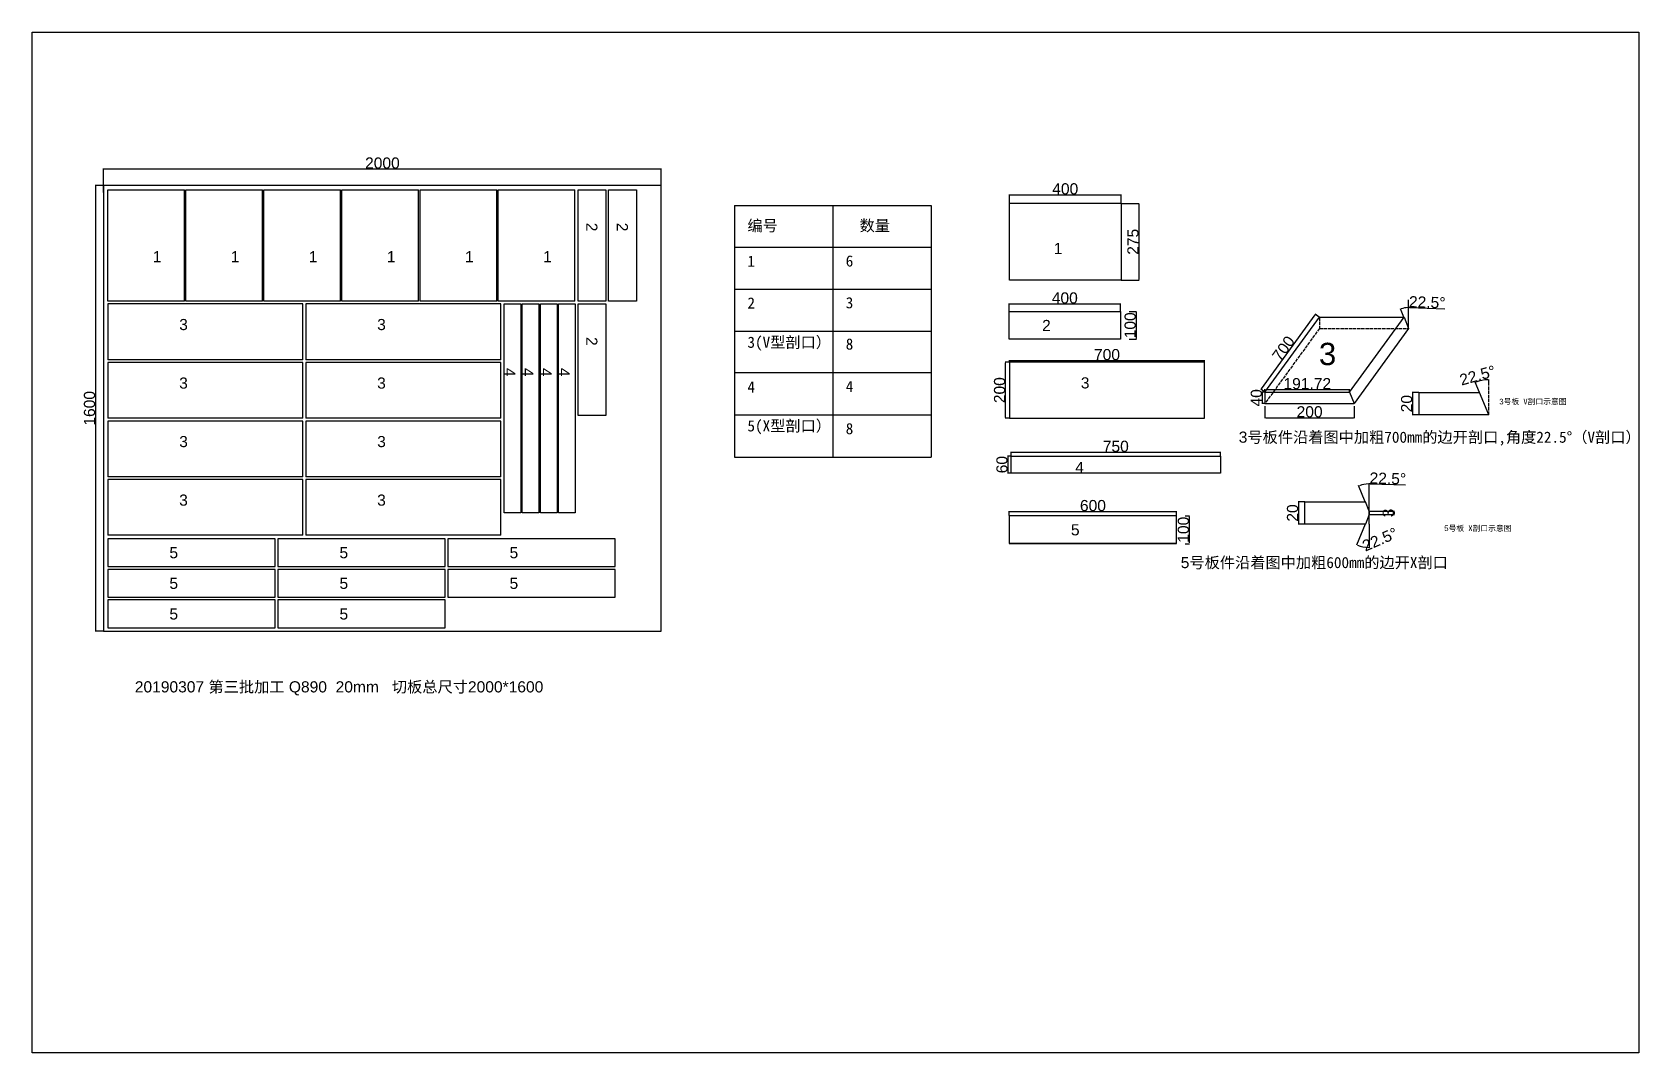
# Model space of a CAD drawing. Header units: millimetres. Extents: x 1508 to 21448, y 743 to 5053.
# Drawn here: x 1508 to 7270, y 743 to 4407 of the extents above; entities that cross this region are included whole.
import ezdxf

# ---------------------------------------------------------------- set-up
doc = ezdxf.new("R2010")
doc.units = ezdxf.units.MM
doc.linetypes.add('ACAD_ISO02W100', pattern=[15, 12, -3])
doc.layers.add('尺寸标注', color=6, linetype='Continuous')
doc.layers.add('标号', color=4, linetype='Continuous')
doc.styles.get("Standard").update_dxf_attribs({"font": 'arial.ttf'})
doc.dimstyles.new('边框总尺寸', dxfattribs={"dimtxt": 40, "dimasz": 2.5, "dimexe": 1.25, "dimexo": 0.625, "dimtad": 1, "dimtxsty": 'Standard', "dimcen": 2.5, "dimclrd": 6, "dimclre": 6, "dimclrt": 6, "dimadec": 0, "dimazin": 0, "dimtfac": 1, "dimtmove": 0, "dimatfit": 3, "dimfxl": 1, "dimarcsym": 0})

# ---------------------------------------------------------------- blocks, each defined once
blk = doc.blocks.new('*D84')
at = {"layer": 'Defpoints', "color": 0, "transparency": 16777216}
for p in [(5413.1, 3823.1), (5013.1, 3791.8), (5413.1, 3791.8)]:
    blk.add_point(p, dxfattribs=at)
at = {"layer": '尺寸标注', "color": 6, "lineweight": -2, "transparency": 16777216}
for p, q in [((5013.1, 3792.4), (5013.1, 3824.3)), ((5015.6, 3823.1), (5410.6, 3823.1)), ((5413.1, 3792.4), (5413.1, 3824.3))]:
    blk.add_line(p, q, dxfattribs=at)
at = {"layer": '尺寸标注', "color": 6, "transparency": 16777216}
for points in [[(5015.6, 3823.5), (5015.6, 3822.7), (5013.1, 3823.1)], [(5410.6, 3823.5), (5410.6, 3822.7), (5413.1, 3823.1)]]:
    blk.add_solid(points, dxfattribs=at)
at = {"layer": '尺寸标注', "color": 6, "transparency": 16777216, "insert": (5213.1, 3844.1), "char_height": 40, "attachment_point": 5}
blk.add_mtext('400', dxfattribs=at)
blk = doc.blocks.new('*D85')
at = {"layer": 'Defpoints', "color": 0, "transparency": 16777216}
for p in [(5413.1, 3791.8), (5413.1, 3516.8), (5477.2, 3516.8)]:
    blk.add_point(p, dxfattribs=at)
at = {"layer": '尺寸标注', "color": 6, "lineweight": -2, "transparency": 16777216}
for p, q in [((5413.7, 3791.8), (5478.4, 3791.8)), ((5477.2, 3789.3), (5477.2, 3519.3)), ((5413.7, 3516.8), (5478.4, 3516.8))]:
    blk.add_line(p, q, dxfattribs=at)
at = {"layer": '尺寸标注', "color": 6, "transparency": 16777216}
for points in [[(5476.8, 3789.3), (5477.6, 3789.3), (5477.2, 3791.8)], [(5476.8, 3519.3), (5477.6, 3519.3), (5477.2, 3516.8)]]:
    blk.add_solid(points, dxfattribs=at)
at = {"layer": '尺寸标注', "color": 6, "transparency": 16777216, "insert": (5456.1, 3654.3), "char_height": 40, "attachment_point": 5, "rotation": 90}
blk.add_mtext('275', dxfattribs=at)
blk = doc.blocks.new('*D86')
at = {"layer": 'Defpoints', "color": 0, "transparency": 16777216}
for p in [(4998.8, 3221.8), (5012.8, 3221.8), (5012.8, 3021.8)]:
    blk.add_point(p, dxfattribs=at)
at = {"layer": '尺寸标注', "color": 6, "lineweight": -2, "transparency": 16777216}
for p, q in [((5012.2, 3221.8), (4997.5, 3221.8)), ((4998.8, 3024.3), (4998.8, 3219.3)), ((5012.2, 3021.8), (4997.5, 3021.8))]:
    blk.add_line(p, q, dxfattribs=at)
at = {"layer": '尺寸标注', "color": 6, "transparency": 16777216}
for points in [[(4998.4, 3219.3), (4999.2, 3219.3), (4998.8, 3221.8)], [(4998.4, 3024.3), (4999.2, 3024.3), (4998.8, 3021.8)]]:
    blk.add_solid(points, dxfattribs=at)
at = {"layer": '尺寸标注', "color": 6, "transparency": 16777216, "insert": (4977.7, 3121.8), "char_height": 40, "attachment_point": 5, "rotation": 90}
blk.add_mtext('200', dxfattribs=at)
blk = doc.blocks.new('*D87')
at = {"layer": 'Defpoints', "color": 0, "transparency": 16777216}
for p in [(5712.8, 3228.1), (5012.8, 3221.8), (5712.8, 3221.8)]:
    blk.add_point(p, dxfattribs=at)
at = {"layer": '尺寸标注', "color": 6, "lineweight": -2, "transparency": 16777216}
for p, q in [((5012.8, 3222.4), (5012.8, 3229.4)), ((5015.3, 3228.1), (5710.3, 3228.1)), ((5712.8, 3222.4), (5712.8, 3229.4))]:
    blk.add_line(p, q, dxfattribs=at)
at = {"layer": '尺寸标注', "color": 6, "transparency": 16777216}
for points in [[(5015.3, 3228.5), (5015.3, 3227.7), (5012.8, 3228.1)], [(5710.3, 3228.5), (5710.3, 3227.7), (5712.8, 3228.1)]]:
    blk.add_solid(points, dxfattribs=at)
at = {"layer": '尺寸标注', "color": 6, "transparency": 16777216, "insert": (5362.8, 3249.2), "char_height": 40, "attachment_point": 5}
blk.add_mtext('700', dxfattribs=at)
blk = doc.blocks.new('*D88')
at = {"layer": 'Defpoints', "color": 0, "transparency": 16777216}
for p in [(5019.4, 2884.5), (5769.4, 2899), (5769.4, 2884.5)]:
    blk.add_point(p, dxfattribs=at)
at = {"layer": '尺寸标注', "color": 6, "lineweight": -2, "transparency": 16777216}
for p, q in [((5019.4, 2885.1), (5019.4, 2900.2)), ((5021.9, 2899), (5766.9, 2899)), ((5769.4, 2885.1), (5769.4, 2900.2))]:
    blk.add_line(p, q, dxfattribs=at)
at = {"layer": '尺寸标注', "color": 6, "transparency": 16777216}
for points in [[(5021.9, 2899.4), (5021.9, 2898.6), (5019.4, 2899)], [(5766.9, 2899.4), (5766.9, 2898.6), (5769.4, 2899)]]:
    blk.add_solid(points, dxfattribs=at)
at = {"layer": '尺寸标注', "color": 6, "transparency": 16777216, "insert": (5394.4, 2920), "char_height": 40, "attachment_point": 5}
blk.add_mtext('750', dxfattribs=at)
blk = doc.blocks.new('*D89')
at = {"layer": 'Defpoints', "color": 0, "transparency": 16777216}
for p in [(5019.4, 2884.5), (5007.4, 2824.5), (5019.4, 2824.5)]:
    blk.add_point(p, dxfattribs=at)
at = {"layer": '尺寸标注', "color": 6, "lineweight": -2, "transparency": 16777216}
for p, q in [((5018.8, 2884.5), (5006.1, 2884.5)), ((5007.4, 2882), (5007.4, 2827)), ((5018.8, 2824.5), (5006.1, 2824.5))]:
    blk.add_line(p, q, dxfattribs=at)
at = {"layer": '尺寸标注', "color": 6, "transparency": 16777216}
for points in [[(5007, 2882), (5007.8, 2882), (5007.4, 2884.5)], [(5007, 2827), (5007.8, 2827), (5007.4, 2824.5)]]:
    blk.add_solid(points, dxfattribs=at)
at = {"layer": '尺寸标注', "color": 6, "transparency": 16777216, "insert": (4986.3, 2854.5), "char_height": 40, "attachment_point": 5, "rotation": 90}
blk.add_mtext('60', dxfattribs=at)
blk = doc.blocks.new('*D90')
at = {"layer": 'Defpoints', "color": 0, "transparency": 16777216}
for p in [(3764.1, 3915.7), (1764.1, 3856.6), (3764.1, 3856.6)]:
    blk.add_point(p, dxfattribs=at)
at = {"layer": '尺寸标注', "color": 6, "lineweight": -2, "transparency": 16777216}
for p, q in [((1764.1, 3857.2), (1764.1, 3916.9)), ((1766.6, 3915.7), (3761.6, 3915.7)), ((3764.1, 3857.2), (3764.1, 3916.9))]:
    blk.add_line(p, q, dxfattribs=at)
at = {"layer": '尺寸标注', "color": 6, "transparency": 16777216}
for points in [[(1766.6, 3916.1), (1766.6, 3915.3), (1764.1, 3915.7)], [(3761.6, 3916.1), (3761.6, 3915.3), (3764.1, 3915.7)]]:
    blk.add_solid(points, dxfattribs=at)
at = {"layer": '尺寸标注', "color": 6, "transparency": 16777216, "insert": (2764.1, 3936.7), "char_height": 40, "attachment_point": 5}
blk.add_mtext('2000', dxfattribs=at)
blk = doc.blocks.new('*D91')
at = {"layer": 'Defpoints', "color": 0, "transparency": 16777216}
for p in [(1764.1, 3856.6), (1734.8, 2256.6), (1764.1, 2256.6)]:
    blk.add_point(p, dxfattribs=at)
at = {"layer": '尺寸标注', "color": 6, "lineweight": -2, "transparency": 16777216}
for p, q in [((1763.4, 3856.6), (1733.5, 3856.6)), ((1734.8, 3854.1), (1734.8, 2259.1)), ((1763.4, 2256.6), (1733.5, 2256.6))]:
    blk.add_line(p, q, dxfattribs=at)
at = {"layer": '尺寸标注', "color": 6, "transparency": 16777216}
for points in [[(1734.3, 3854.1), (1735.2, 3854.1), (1734.8, 3856.6)], [(1734.3, 2259.1), (1735.2, 2259.1), (1734.8, 2256.6)]]:
    blk.add_solid(points, dxfattribs=at)
at = {"layer": '尺寸标注', "color": 6, "transparency": 16777216, "insert": (1713.7, 3056.6), "char_height": 40, "attachment_point": 5, "rotation": 90}
blk.add_mtext('1600', dxfattribs=at)
blk = doc.blocks.new('*D92')
at = {"layer": 'Defpoints', "color": 0, "transparency": 16777216}
for p in [(5011.5, 3404.5), (5411.5, 3431.5), (5411.5, 3404.5)]:
    blk.add_point(p, dxfattribs=at)
at = {"layer": '尺寸标注', "color": 6, "lineweight": -2, "transparency": 16777216}
for p, q in [((5011.5, 3405.1), (5011.5, 3432.7)), ((5014, 3431.5), (5409, 3431.5)), ((5411.5, 3405.1), (5411.5, 3432.7))]:
    blk.add_line(p, q, dxfattribs=at)
at = {"layer": '尺寸标注', "color": 6, "transparency": 16777216}
for points in [[(5014, 3431.9), (5014, 3431.1), (5011.5, 3431.5)], [(5409, 3431.9), (5409, 3431.1), (5411.5, 3431.5)]]:
    blk.add_solid(points, dxfattribs=at)
at = {"layer": '尺寸标注', "color": 6, "transparency": 16777216, "insert": (5211.5, 3452.5), "char_height": 40, "attachment_point": 5}
blk.add_mtext('400', dxfattribs=at)
blk = doc.blocks.new('*D1')
at = {"layer": 'Defpoints', "color": 0, "transparency": 16777216}
for p in [(5441.2, 3404.5), (5441.2, 3304.5), (5467.1, 3304.5)]:
    blk.add_point(p, dxfattribs=at)
at = {"layer": '尺寸标注', "color": 6, "lineweight": -2, "transparency": 16777216}
for p, q in [((5441.8, 3404.5), (5468.3, 3404.5)), ((5467.1, 3402), (5467.1, 3307)), ((5441.8, 3304.5), (5468.3, 3304.5))]:
    blk.add_line(p, q, dxfattribs=at)
at = {"layer": '尺寸标注', "color": 6, "transparency": 16777216}
for points in [[(5466.7, 3402), (5467.5, 3402), (5467.1, 3404.5)], [(5466.7, 3307), (5467.5, 3307), (5467.1, 3304.5)]]:
    blk.add_solid(points, dxfattribs=at)
at = {"layer": '尺寸标注', "color": 6, "transparency": 16777216, "insert": (5446, 3354.5), "char_height": 40, "attachment_point": 5, "rotation": 90}
blk.add_mtext('100', dxfattribs=at)
blk = doc.blocks.new('*D2')
at = {"layer": 'Defpoints', "color": 0, "transparency": 16777216}
for p in [(5929.5, 3064.8), (6249.5, 3064.8), (6249.5, 3022.9)]:
    blk.add_point(p, dxfattribs=at)
at = {"layer": '尺寸标注', "color": 6, "lineweight": -2, "transparency": 16777216}
for p, q in [((5929.5, 3064.2), (5929.5, 3021.6)), ((6249.5, 3064.2), (6249.5, 3021.6)), ((5932, 3022.9), (6247, 3022.9))]:
    blk.add_line(p, q, dxfattribs=at)
at = {"layer": '尺寸标注', "color": 6, "transparency": 16777216}
for points in [[(5932, 3023.3), (5932, 3022.5), (5929.5, 3022.9)], [(6247, 3023.3), (6247, 3022.5), (6249.5, 3022.9)]]:
    blk.add_solid(points, dxfattribs=at)
at = {"layer": '尺寸标注', "color": 6, "transparency": 16777216, "insert": (6089.5, 3043.9), "char_height": 40, "attachment_point": 5}
blk.add_mtext('200', dxfattribs=at)
blk = doc.blocks.new('*D93')
at = {"layer": 'Defpoints', "color": 0, "transparency": 16777216}
for p in [(5929.5, 3114.3), (5919.8, 3074.3), (5929.5, 3074.3)]:
    blk.add_point(p, dxfattribs=at)
at = {"layer": '尺寸标注', "color": 6, "lineweight": -2, "transparency": 16777216}
for p, q in [((5928.8, 3114.3), (5918.5, 3114.3)), ((5919.8, 3111.8), (5919.8, 3076.8)), ((5928.8, 3074.3), (5918.5, 3074.3))]:
    blk.add_line(p, q, dxfattribs=at)
at = {"layer": '尺寸标注', "color": 6, "transparency": 16777216}
for points in [[(5919.4, 3111.8), (5920.2, 3111.8), (5919.8, 3114.3)], [(5919.4, 3076.8), (5920.2, 3076.8), (5919.8, 3074.3)]]:
    blk.add_solid(points, dxfattribs=at)
at = {"layer": '尺寸标注', "color": 6, "transparency": 16777216, "insert": (5898.7, 3094.3), "char_height": 40, "attachment_point": 5, "rotation": 90}
blk.add_mtext('40', dxfattribs=at)
blk = doc.blocks.new('*D94')
at = {"layer": 'Defpoints', "color": 0, "transparency": 16777216}
for p in [(6110.3, 3393.7), (6124.7, 3383.2), (5929.5, 3114.3)]:
    blk.add_point(p, dxfattribs=at)
at = {"layer": '尺寸标注', "color": 6, "lineweight": -2, "transparency": 16777216}
for p, q in [((5916.5, 3126.8), (6108.9, 3391.6)), ((6124.2, 3383.6), (6109.3, 3394.4)), ((5929, 3114.7), (5914.1, 3125.5))]:
    blk.add_line(p, q, dxfattribs=at)
at = {"layer": '尺寸标注', "color": 6, "transparency": 16777216}
for points in [[(6108.5, 3391.9), (6109.2, 3391.4), (6110.3, 3393.7)], [(5916.2, 3127), (5916.9, 3126.5), (5915.1, 3124.8)]]:
    blk.add_solid(points, dxfattribs=at)
at = {"layer": '尺寸标注', "color": 6, "transparency": 16777216, "insert": (5995.7, 3271.6), "char_height": 40, "attachment_point": 5, "rotation": 54.01682}
blk.add_mtext('700', dxfattribs=at)
blk = doc.blocks.new('*D3')
at = {"layer": 'Defpoints', "color": 0, "transparency": 16777216}
for p in [(5929.5, 3114.3), (6232.9, 3123.9), (6232.9, 3114.3)]:
    blk.add_point(p, dxfattribs=at)
at = {"layer": '尺寸标注', "color": 6, "lineweight": -2, "transparency": 16777216}
for p, q in [((5929.5, 3114.9), (5929.5, 3125.1)), ((5932, 3123.9), (6230.4, 3123.9)), ((6232.9, 3114.9), (6232.9, 3125.1))]:
    blk.add_line(p, q, dxfattribs=at)
at = {"layer": '尺寸标注', "color": 6, "transparency": 16777216}
for points in [[(5932, 3124.3), (5932, 3123.4), (5929.5, 3123.9)], [(6230.4, 3124.3), (6230.4, 3123.4), (6232.9, 3123.9)]]:
    blk.add_solid(points, dxfattribs=at)
at = {"layer": '尺寸标注', "color": 6, "transparency": 16777216, "insert": (6081.2, 3144.9), "char_height": 40, "attachment_point": 5}
blk.add_mtext('191.72', dxfattribs=at)
blk = doc.blocks.new('*D95')
at = {"layer": 'Defpoints', "color": 0, "transparency": 16777216}
for p in [(5012.4, 2670.9), (5612.4, 2686.3), (5612.4, 2670.9)]:
    blk.add_point(p, dxfattribs=at)
at = {"layer": '尺寸标注', "color": 6, "lineweight": -2, "transparency": 16777216}
for p, q in [((5012.4, 2671.6), (5012.4, 2687.6)), ((5014.9, 2686.3), (5609.9, 2686.3)), ((5612.4, 2671.6), (5612.4, 2687.6))]:
    blk.add_line(p, q, dxfattribs=at)
at = {"layer": '尺寸标注', "color": 6, "transparency": 16777216}
for points in [[(5014.9, 2686.7), (5014.9, 2685.9), (5012.4, 2686.3)], [(5609.9, 2686.7), (5609.9, 2685.9), (5612.4, 2686.3)]]:
    blk.add_solid(points, dxfattribs=at)
at = {"layer": '尺寸标注', "color": 6, "transparency": 16777216, "insert": (5312.4, 2707.4), "char_height": 40, "attachment_point": 5}
blk.add_mtext('600', dxfattribs=at)
blk = doc.blocks.new('*D4')
at = {"layer": 'Defpoints', "color": 0, "transparency": 16777216}
for p in [(5642, 2670.9), (5642, 2570.9), (5658.1, 2570.9)]:
    blk.add_point(p, dxfattribs=at)
at = {"layer": '尺寸标注', "color": 6, "lineweight": -2, "transparency": 16777216}
for p, q in [((5642.6, 2670.9), (5659.3, 2670.9)), ((5658.1, 2668.4), (5658.1, 2573.4)), ((5642.6, 2570.9), (5659.3, 2570.9))]:
    blk.add_line(p, q, dxfattribs=at)
at = {"layer": '尺寸标注', "color": 6, "transparency": 16777216}
for points in [[(5657.6, 2668.4), (5658.5, 2668.4), (5658.1, 2670.9)], [(5657.6, 2573.4), (5658.5, 2573.4), (5658.1, 2570.9)]]:
    blk.add_solid(points, dxfattribs=at)
at = {"layer": '尺寸标注', "color": 6, "transparency": 16777216, "insert": (5637, 2620.9), "char_height": 40, "attachment_point": 5, "rotation": 90}
blk.add_mtext('100', dxfattribs=at)
blk = doc.blocks.new('*D51')
at = {"layer": 'Defpoints', "color": 0, "transparency": 16777216}
for p in [(6303.6, 2687), (6303.6, 2675), (6392.8, 2675)]:
    blk.add_point(p, dxfattribs=at)
at = {"layer": '尺寸标注', "color": 6, "lineweight": -2, "transparency": 16777216}
for p, q in [((6304.2, 2687), (6394.1, 2687)), ((6304.2, 2675), (6394.1, 2675)), ((6392.8, 2684.5), (6392.8, 2677.5))]:
    blk.add_line(p, q, dxfattribs=at)
at = {"layer": '尺寸标注', "color": 6, "transparency": 16777216}
for points in [[(6392.4, 2684.5), (6393.2, 2684.5), (6392.8, 2687)], [(6392.4, 2677.5), (6393.2, 2677.5), (6392.8, 2675)]]:
    blk.add_solid(points, dxfattribs=at)
at = {"layer": '尺寸标注', "color": 6, "transparency": 16777216, "insert": (6371.8, 2681), "char_height": 40, "attachment_point": 5, "rotation": 90}
blk.add_mtext('3', dxfattribs=at)
blk = doc.blocks.new('*D110')
at = {"layer": 'Defpoints', "color": 0, "transparency": 16777216}
for p in [(6072.6, 2721), (6049.5, 2641), (6072.6, 2641)]:
    blk.add_point(p, dxfattribs=at)
at = {"layer": '尺寸标注', "color": 6, "lineweight": -2, "transparency": 16777216}
for p, q in [((6072, 2721), (6048.2, 2721)), ((6049.5, 2718.5), (6049.5, 2643.5)), ((6072, 2641), (6048.2, 2641))]:
    blk.add_line(p, q, dxfattribs=at)
at = {"layer": '尺寸标注', "color": 6, "transparency": 16777216}
for points in [[(6049.1, 2718.5), (6049.9, 2718.5), (6049.5, 2721)], [(6049.1, 2643.5), (6049.9, 2643.5), (6049.5, 2641)]]:
    blk.add_solid(points, dxfattribs=at)
at = {"layer": '尺寸标注', "color": 6, "transparency": 16777216, "insert": (6028.4, 2681), "char_height": 40, "attachment_point": 5, "rotation": 90}
blk.add_mtext('20', dxfattribs=at)
blk = doc.blocks.new('*D111')
at = {"layer": 'Defpoints', "color": 0, "transparency": 16777216}
for p in [(6278.1, 2782.1), (6289.5, 2721), (6303.6, 2715), (6303.6, 2687), (6303.6, 2641)]:
    blk.add_point(p, dxfattribs=at)
at = {"layer": '尺寸标注', "color": 6, "lineweight": -2, "transparency": 16777216}
for p, q in [((6289.3, 2721.6), (6265.4, 2779.1)), ((6303.6, 2715.7), (6303.6, 2786.7)), ((6306.1, 2785.4), (6433, 2782.2))]:
    blk.add_line(p, q, dxfattribs=at)
for start, end in [(91.45575, 111.04425), (88.54425, 90)]:
    blk.add_arc((6303.6, 2687), 98.4, start, end, dxfattribs=at)
at = {"layer": '尺寸标注', "color": 6, "transparency": 16777216}
for points in [[(6268.4, 2778.5), (6268.1, 2779.3), (6265.9, 2777.9)], [(6301.1, 2785.8), (6301.1, 2785), (6303.6, 2785.4)]]:
    blk.add_solid(points, dxfattribs=at)
at = {"layer": '尺寸标注', "color": 6, "transparency": 16777216, "insert": (6370.1, 2804.8), "char_height": 40, "attachment_point": 5, "rotation": 358.54425}
blk.add_mtext('22.5°', dxfattribs=at)
blk = doc.blocks.new('*D112')
at = {"layer": 'Defpoints', "color": 0, "transparency": 16777216}
for p in [(6303.6, 2715), (6303.6, 2675), (6289.5, 2641), (6303.6, 2641), (6273.1, 2561.2)]:
    blk.add_point(p, dxfattribs=at)
at = {"layer": '尺寸标注', "color": 6, "lineweight": -2, "transparency": 16777216}
for p, q in [((6289.3, 2640.5), (6258, 2565)), ((6303.6, 2640.4), (6303.6, 2555.9))]:
    blk.add_line(p, q, dxfattribs=at)
blk.add_arc((6303.6, 2675), 117.8, 248.71567, 268.78433, dxfattribs=at)
at = {"layer": '尺寸标注', "color": 6, "transparency": 16777216}
for points in [[(6260.7, 2564.8), (6261, 2565.6), (6258.5, 2566.2)], [(6301.1, 2557.6), (6301.1, 2556.8), (6303.6, 2557.2)]]:
    blk.add_solid(points, dxfattribs=at)
at = {"layer": '尺寸标注', "color": 6, "transparency": 16777216, "insert": (6341.8, 2586.1), "char_height": 40, "attachment_point": 5, "rotation": 23.26183}
blk.add_mtext('22.5°', dxfattribs=at)
blk = doc.blocks.new('*D113')
at = {"layer": 'Defpoints', "color": 0, "transparency": 16777216}
for p in [(6425.3, 3415.6), (6444.7, 3446.2), (6428.1, 3383.2), (6444.7, 3343.2), (6444.7, 3343.2)]:
    blk.add_point(p, dxfattribs=at)
at = {"layer": '尺寸标注', "color": 6, "lineweight": -2, "transparency": 16777216}
for p, q in [((6427.9, 3383.8), (6415.5, 3413.6)), ((6447.2, 3418.1), (6574.1, 3413.9))]:
    blk.add_line(p, q, dxfattribs=at)
for start, end in [(91.91077, 110.58923), (88.08923, 90)]:
    blk.add_arc((6444.7, 3343.2), 75, start, end, dxfattribs=at)
at = {"layer": '尺寸标注', "color": 6, "transparency": 16777216}
for points in [[(6418.5, 3413), (6418.2, 3413.8), (6416, 3412.5)], [(6442.2, 3418.6), (6442.2, 3417.7), (6444.7, 3418.2)]]:
    blk.add_solid(points, dxfattribs=at)
at = {"layer": '尺寸标注', "color": 6, "transparency": 16777216, "insert": (6511.4, 3437.1), "char_height": 40, "attachment_point": 5, "rotation": 358.08923}
blk.add_mtext('22.5°', dxfattribs=at)
blk = doc.blocks.new('*D114')
at = {"layer": 'Defpoints', "color": 0, "transparency": 16777216}
for p in [(6481.8, 3113.4), (6458.7, 3033.4), (6481.8, 3033.4)]:
    blk.add_point(p, dxfattribs=at)
at = {"layer": '尺寸标注', "color": 6, "lineweight": -2, "transparency": 16777216}
for p, q in [((6481.2, 3113.4), (6457.5, 3113.4)), ((6458.7, 3110.9), (6458.7, 3035.9)), ((6481.2, 3033.4), (6457.5, 3033.4))]:
    blk.add_line(p, q, dxfattribs=at)
at = {"layer": '尺寸标注', "color": 6, "transparency": 16777216}
for points in [[(6458.3, 3110.9), (6459.1, 3110.9), (6458.7, 3113.4)], [(6458.3, 3035.9), (6459.1, 3035.9), (6458.7, 3033.4)]]:
    blk.add_solid(points, dxfattribs=at)
at = {"layer": '尺寸标注', "color": 6, "transparency": 16777216, "insert": (6437.7, 3073.4), "char_height": 40, "attachment_point": 5, "rotation": 90}
blk.add_mtext('20', dxfattribs=at)
blk = doc.blocks.new('*D115')
at = {"layer": 'Defpoints', "color": 0, "transparency": 16777216}
for p in [(6698.7, 3113.4), (6715.5, 3158), (6731.9, 3144.3), (6731.9, 3033.4), (6731.9, 3033.4)]:
    blk.add_point(p, dxfattribs=at)
at = {"layer": '尺寸标注', "color": 6, "lineweight": -2, "transparency": 16777216}
for p, q in [((6698.5, 3114), (6683.3, 3150.7)), ((6731.9, 3144.9), (6731.9, 3160.3))]:
    blk.add_line(p, q, dxfattribs=at)
blk.add_arc((6731.9, 3033.4), 125.7, 91.13953, 111.36047, dxfattribs=at)
at = {"layer": '尺寸标注', "color": 6, "transparency": 16777216}
for points in [[(6686.2, 3150.1), (6685.9, 3150.8), (6683.8, 3149.5)], [(6729.4, 3159.5), (6729.4, 3158.6), (6731.9, 3159.1)]]:
    blk.add_solid(points, dxfattribs=at)
at = {"layer": '尺寸标注', "color": 6, "transparency": 16777216, "insert": (6692.1, 3174.7), "char_height": 40, "attachment_point": 5, "rotation": 15.71052}
blk.add_mtext('22.5°', dxfattribs=at)

msp = doc.modelspace()

# ---------------------------------------------------------------- linework, layer by layer
for p, q in [((3764.064, 3856.606), (1764.064, 3856.606)), ((1764.064, 3856.606), (1764.064, 2256.606)), ((1764.064, 3831.606), (1764.064, 3856.606)), ((1779.064, 3841.14), (2054.064, 3841.14)), ((1779.064, 3441.14), (1779.064, 3841.14)), ((2054.064, 3441.14), (2054.064, 3841.14)), ((2059.064, 3841.14), (2334.064, 3841.14)), ((2059.064, 3441.14), (2059.064, 3841.14)), ((2334.064, 3441.14), (2334.064, 3841.14)), ((2339.064, 3841.14), (2614.064, 3841.14)), ((2339.064, 3441.14), (2339.064, 3841.14)), ((2614.064, 3441.14), (2614.064, 3841.14)), ((2619.064, 3841.14), (2894.064, 3841.14)), ((2619.064, 3441.14), (2619.064, 3841.14)), ((2894.064, 3441.14), (2894.064, 3841.14)), ((2899.064, 3841.14), (3174.064, 3841.14)), ((2899.064, 3441.14), (2899.064, 3841.14)), ((3174.064, 3441.14), (3174.064, 3841.14)), ((3179.064, 3841.14), (3454.064, 3841.14)), ((3179.064, 3441.14), (3179.064, 3841.14)), ((3454.064, 3441.14), (3454.064, 3841.14)), ((3465.723, 3441.14), (3465.723, 3841.14)), ((3465.723, 3841.14), (3565.723, 3841.14)), ((3565.723, 3841.14), (3565.723, 3441.14)), ((3575.169, 3441.14), (3575.169, 3841.14)), ((3575.169, 3841.14), (3675.169, 3841.14)), ((3675.169, 3841.14), (3675.169, 3441.14)), ((3764.064, 2256.606), (3764.064, 3856.606)), ((4027.269, 3784.776), (4732.333, 3784.776)), ((4027.269, 3784.776), (4027.269, 2881.359)), ((4379.801, 3784.776), (4379.801, 2881.359)), ((4732.333, 3784.776), (4732.333, 2881.359)), ((5013.085, 3516.782), (5013.085, 3791.782)), ((5413.085, 3791.782), (5013.085, 3791.782)), ((5413.085, 3791.782), (5413.085, 3516.782)), ((4027.269, 3634.776), (4732.333, 3634.776)), ((5413.085, 3516.782), (5013.085, 3516.782)), ((4027.269, 3484.776), (4732.333, 3484.776)), ((2054.064, 3441.14), (1779.064, 3441.14)), ((2479.064, 3431.14), (1779.064, 3431.14)), ((1779.064, 3431.14), (1779.064, 3231.14)), ((2334.064, 3441.14), (2059.064, 3441.14)), ((2614.064, 3441.14), (2339.064, 3441.14)), ((2479.064, 3231.14), (2479.064, 3431.14)), ((3189.064, 3431.14), (2489.064, 3431.14)), ((2489.064, 3431.14), (2489.064, 3231.14)), ((2894.064, 3441.14), (2619.064, 3441.14)), ((3174.064, 3441.14), (2899.064, 3441.14)), ((3454.064, 3441.14), (3179.064, 3441.14)), ((3189.064, 3231.14), (3189.064, 3431.14)), ((3200.583, 2681.14), (3200.583, 3431.14)), ((3200.583, 3431.14), (3260.583, 3431.14)), ((3260.583, 3431.14), (3260.583, 2681.14)), ((3265.583, 2681.14), (3265.583, 3431.14)), ((3265.583, 3431.14), (3325.583, 3431.14)), ((3325.583, 3431.14), (3325.583, 2681.14)), ((3330.583, 2681.14), (3330.583, 3431.14)), ((3330.583, 3431.14), (3390.583, 3431.14)), ((3390.583, 3431.14), (3390.583, 2681.14)), ((3395.583, 2681.14), (3395.583, 3431.14)), ((3395.583, 3431.14), (3455.583, 3431.14)), ((3455.583, 3431.14), (3455.583, 2681.14)), ((3565.723, 3441.14), (3465.723, 3441.14)), ((3465.723, 3031.14), (3465.723, 3431.14)), ((3465.723, 3431.14), (3565.723, 3431.14)), ((3565.723, 3431.14), (3565.723, 3031.14)), ((3675.169, 3441.14), (3575.169, 3441.14)), ((5011.51, 3304.46), (5011.51, 3404.46)), ((5011.51, 3404.46), (5411.51, 3404.46)), ((5411.51, 3404.46), (5411.51, 3304.46)), ((6444.704, 3343.21), (6444.704, 3446.208)), ((5929.462, 3114.316), (6124.704, 3383.21)), ((6124.704, 3383.21), (6428.136, 3383.21)), ((6232.893, 3114.316), (6428.136, 3383.21)), ((6444.704, 3343.21), (6249.462, 3074.316)), ((6428.136, 3383.21), (6444.704, 3343.21)), ((4027.269, 3333.068), (4732.333, 3333.068)), ((5411.51, 3304.46), (5011.51, 3304.46)), ((2479.064, 3231.14), (1779.064, 3231.14)), ((3189.064, 3231.14), (2489.064, 3231.14)), ((2479.064, 3221.14), (1779.064, 3221.14)), ((1779.064, 3221.14), (1779.064, 3021.14)), ((2479.064, 3021.14), (2479.064, 3221.14)), ((3189.064, 3221.14), (2489.064, 3221.14)), ((2489.064, 3221.14), (2489.064, 3021.14)), ((3189.064, 3021.14), (3189.064, 3221.14)), ((4027.269, 3184.776), (4732.333, 3184.776)), ((5012.785, 3221.756), (5012.785, 3021.756)), ((5712.785, 3221.756), (5012.785, 3221.756)), ((5712.785, 3021.756), (5712.785, 3221.756)), ((5929.462, 3114.316), (6232.893, 3114.316)), ((5929.462, 3114.316), (5929.462, 3074.316)), ((6232.893, 3114.316), (6249.462, 3074.316)), ((6731.862, 3033.383), (6698.725, 3113.383)), ((5929.462, 3074.316), (6249.462, 3074.316)), ((2479.064, 3021.14), (1779.064, 3021.14)), ((2479.064, 3011.14), (1779.064, 3011.14)), ((1779.064, 3011.14), (1779.064, 2811.14)), ((2479.064, 2811.14), (2479.064, 3011.14)), ((3189.064, 3021.14), (2489.064, 3021.14)), ((3189.064, 3011.14), (2489.064, 3011.14)), ((2489.064, 3011.14), (2489.064, 2811.14)), ((3189.064, 2811.14), (3189.064, 3011.14)), ((3565.723, 3031.14), (3465.723, 3031.14)), ((4027.269, 3033.068), (4732.333, 3033.068)), ((4027.269, 2881.359), (4732.333, 2881.359)), ((5019.436, 2884.495), (5769.436, 2884.495)), ((5019.436, 2824.495), (5019.436, 2884.495)), ((5769.436, 2884.495), (5769.436, 2824.495)), ((5769.436, 2824.495), (5019.436, 2824.495)), ((2479.064, 2811.14), (1779.064, 2811.14)), ((2479.064, 2801.14), (1779.064, 2801.14)), ((1779.064, 2801.14), (1779.064, 2601.14)), ((2479.064, 2601.14), (2479.064, 2801.14)), ((3189.064, 2811.14), (2489.064, 2811.14)), ((3189.064, 2801.14), (2489.064, 2801.14)), ((2489.064, 2801.14), (2489.064, 2601.14)), ((3189.064, 2601.14), (3189.064, 2801.14)), ((1779.064, 2761.14), (1779.064, 2751.14)), ((6303.578, 2687.029), (6289.494, 2721.029)), ((6303.578, 2641.029), (6303.578, 2715.029)), ((3260.583, 2681.14), (3200.583, 2681.14)), ((3325.583, 2681.14), (3265.583, 2681.14)), ((3390.583, 2681.14), (3330.583, 2681.14)), ((3455.583, 2681.14), (3395.583, 2681.14)), ((5012.436, 2670.934), (5012.436, 2570.934)), ((5612.436, 2670.934), (5012.436, 2670.934)), ((5612.436, 2570.934), (5612.436, 2670.934)), ((6303.578, 2675.029), (6289.494, 2641.029)), ((2479.064, 2601.14), (1779.064, 2601.14)), ((3189.064, 2601.14), (2489.064, 2601.14)), ((1779.064, 2588.751), (1779.064, 2488.751)), ((2379.064, 2588.751), (1779.064, 2588.751)), ((2379.064, 2488.751), (2379.064, 2588.751)), ((2389.064, 2588.751), (2389.064, 2488.751)), ((2989.064, 2588.751), (2389.064, 2588.751)), ((2989.064, 2488.751), (2989.064, 2588.751)), ((2999.064, 2588.751), (2999.064, 2488.751)), ((3599.064, 2588.751), (2999.064, 2588.751)), ((3599.064, 2488.751), (3599.064, 2588.751)), ((1779.064, 2488.751), (2379.064, 2488.751)), ((1779.064, 2478.751), (1779.064, 2378.751)), ((2379.064, 2478.751), (1779.064, 2478.751)), ((2379.064, 2378.751), (2379.064, 2478.751)), ((2389.064, 2488.751), (2989.064, 2488.751)), ((2389.064, 2478.751), (2389.064, 2378.751)), ((2989.064, 2478.751), (2389.064, 2478.751)), ((2989.064, 2378.751), (2989.064, 2478.751)), ((2999.064, 2488.751), (3599.064, 2488.751)), ((2999.064, 2478.751), (2999.064, 2378.751)), ((3599.064, 2478.751), (2999.064, 2478.751)), ((3599.064, 2378.751), (3599.064, 2478.751)), ((1779.064, 2378.751), (2379.064, 2378.751)), ((1779.064, 2368.751), (1779.064, 2268.751)), ((2379.064, 2368.751), (1779.064, 2368.751)), ((2379.064, 2268.751), (2379.064, 2368.751)), ((2389.064, 2378.751), (2989.064, 2378.751)), ((2389.064, 2368.751), (2389.064, 2268.751)), ((2989.064, 2368.751), (2389.064, 2368.751)), ((2989.064, 2268.751), (2989.064, 2368.751)), ((2999.064, 2378.751), (3599.064, 2378.751)), ((1764.064, 2256.606), (3764.064, 2256.606)), ((1779.064, 2268.751), (2379.064, 2268.751)), ((2389.064, 2268.751), (2989.064, 2268.751))]:
    msp.add_line(p, q)
at = {"linetype": 'ACAD_ISO02W100'}
for p, q in [((6124.704, 3343.21), (5929.462, 3074.316)), ((6124.704, 3383.21), (6124.704, 3343.21)), ((6124.704, 3343.21), (6444.704, 3343.21)), ((6731.862, 3033.383), (6731.862, 3144.287))]:
    msp.add_line(p, q, dxfattribs=at)
at = {"lineweight": 30}
msp.add_line((5012.785, 3021.756), (5712.785, 3021.756), dxfattribs=at)
at = {"lineweight": 35}
msp.add_line((5012.436, 2570.934), (5612.436, 2570.934), dxfattribs=at)
for points in [[(6731.862, 3033.383), (6481.848, 3033.383), (6481.848, 3113.383), (6698.725, 3113.383)], [(6289.494, 2641.029), (6072.618, 2641.029), (6072.618, 2721.029), (6289.494, 2721.029)], [(6303.578, 2687.029), (6303.578, 2675.029)]]:
    msp.add_lwpolyline(points)
at = {"layer": '尺寸标注'}
msp.add_lwpolyline([(1507.779, 4406.783), (7270.392, 4406.783), (7270.392, 743.43), (1507.779, 743.43)], close=True, dxfattribs=at)

# ---------------------------------------------------------------- texts
at = {"layer": '尺寸标注', "char_height": 20, "width": 990.72979, "attachment_point": 1}
for s, insert in [('3{\\fSimSun|b0|i0|c134|p2;号板 V剖口示意图}', (6769.715, 3090.82)), ('5{\\fSimSun|b0|i0|c134|p2;号板 X剖口示意图}', (6572.317, 2636.149))]:
    msp.add_mtext(s, dxfattribs=dict(at, insert=insert))
at = {"layer": '标号', "char_height": 40, "attachment_point": 7, "rotation": 270}
for s, insert in [('2 ', (3495.144, 3722.594)), ('2 ', (3604.589, 3722.594)), ('2 ', (3495.144, 3312.594)), ('4 ', (3200.583, 3201.749)), ('4 ', (3265.583, 3201.749)), ('4 ', (3330.583, 3201.749)), ('4 ', (3395.583, 3201.749))]:
    msp.add_mtext_dynamic_manual_height_columns(s, width=70.10425, gutter_width=12.5, heights=[0], dxfattribs=dict(at, insert=insert))
at = {"layer": '标号', "attachment_point": 7}
for s, width, heights, insert, char_height in [('{\\fSimSun|b0|i0|c134|p2;编号}', 1605.41615, [52.667], (4073.193, 3687.782), 40), ('{\\fSimSun|b0|i0|c134|p2;数量}', 1605.41615, [52.667], (4475.41, 3687.782), 40), ('1 ', 70.10425, [0], (5171.569, 3610.16), 40), ('1 ', 70.10425, [0], (1940.13, 3580.71), 40), ('1 ', 70.10425, [0], (2220.13, 3580.71), 40), ('1 ', 70.10425, [0], (2500.13, 3580.71), 40), ('1 ', 70.10425, [0], (2780.13, 3580.71), 40), ('1 ', 70.10425, [0], (3060.13, 3580.71), 40), ('1 ', 70.10425, [0], (3340.13, 3580.71), 40), ('{\\fSimSun|b0|i0|c134|p2;1}', 1605.41615, [52.667], (4073.193, 3564.843), 40), ('{\\fSimSun|b0|i0|c134|p2;6}', 1605.41615, [52.667], (4425.725, 3564.843), 40), ('{\\fSimSun|b0|i0|c134|p2;2}', 1605.41615, [52.667], (4073.193, 3414.843), 40), ('{\\fSimSun|b0|i0|c134|p2;3}', 1605.41615, [52.667], (4425.725, 3414.843), 40), ('3 ', 70.10425, [0], (2035.217, 3336.754), 40), ('3 ', 70.10425, [0], (2745.217, 3336.754), 40), ('2 ', 70.10425, [0], (5130.056, 3333.88), 40), ('{\\fSimSun|b0|i0|c134|p2;3(V型剖口）}', 1605.41615, [52.667], (4073.193, 3263.135), 40), ('{\\fSimSun|b0|i0|c134|p2;8}', 1605.41615, [52.667], (4425.725, 3266.552), 40), ('3 ', 70.10425, [0], (6122.792, 3210.652), 80), ('3 ', 70.10425, [0], (2035.217, 3126.754), 40), ('3 ', 70.10425, [0], (2745.217, 3126.754), 40), ('{\\fSimSun|b0|i0|c134|p2;4}', 1605.41615, [52.667], (4073.193, 3113.135), 40), ('{\\fSimSun|b0|i0|c134|p2;4}', 1605.41615, [52.667], (4425.725, 3114.843), 40), ('3 ', 70.10425, [0], (5268.938, 3127.371), 40), ('{\\fSimSun|b0|i0|c134|p2;5(X型剖口）}', 1605.41615, [52.667], (4073.193, 2963.135), 40), ('{\\fSimSun|b0|i0|c134|p2;8}', 1605.41615, [52.667], (4425.725, 2963.135), 40), ('3 ', 70.10425, [0], (2035.217, 2916.754), 40), ('3 ', 70.10425, [0], (2745.217, 2916.754), 40), ('3{\\fSimSun|b0|i0|c134|p2;号板件沿着图中加粗700mm的边开剖口,角度22.5°（V剖口）}', 1605.41615, [52.667], (5835.236, 2922.828), 40), ('4 ', 70.10425, [0], (5248.826, 2824.495), 40), ('3 ', 70.10425, [0], (2035.217, 2706.754), 40), ('3 ', 70.10425, [0], (2745.217, 2706.754), 40), ('5 ', 70.10425, [0], (5233.474, 2600.213), 40), ('5 ', 70.10425, [0], (2000.103, 2518.03), 40), ('5 ', 70.10425, [0], (2610.103, 2518.03), 40), ('5 ', 70.10425, [0], (3220.103, 2518.03), 40), ('5{\\fSimSun|b0|i0|c134|p2;号板件沿着图中加粗600mm的边开X剖口}', 1605.41615, [52.667], (5627.327, 2478.605), 40), ('5 ', 70.10425, [0], (2000.103, 2408.03), 40), ('5 ', 70.10425, [0], (2610.103, 2408.03), 40), ('5 ', 70.10425, [0], (3220.103, 2408.03), 40), ('5 ', 70.10425, [0], (2000.103, 2298.03), 40), ('5 ', 70.10425, [0], (2610.103, 2298.03), 40), ('20190307 {\\fSimSun|b0|i0|c134|p2;第三批加工} Q890  20mm   {\\fSimSun|b0|i0|c134|p2;切板总尺寸}2000*1600', 1605.41615, [52.667], (1876.048, 2026.129), 40)]:
    msp.add_mtext_dynamic_manual_height_columns(s, width=width, gutter_width=12.5, heights=heights, dxfattribs=dict(at, insert=insert, char_height=char_height))

# ---------------------------------------------------------------- dimensions: what is measured, and where the dimension line sits
at = {"layer": '尺寸标注'}
for p1, p2, distance, picture, middle in [((1764.064, 3856.606), (3764.064, 3856.606), 59.062, '*D90', (2764.064, 3936.715)), ((5013.085, 3791.782), (5413.085, 3791.782), 31.285, '*D84', (5213.085, 3844.115)), ((1764.064, 3856.606), (1764.064, 2256.606), -29.3, '*D91', (1713.716, 3056.606)), ((5413.085, 3791.782), (5413.085, 3516.782), 64.101, '*D85', (5456.138, 3654.282)), ((5011.51, 3404.46), (5411.51, 3404.46), 27.036, '*D92', (5211.51, 3452.544)), ((5441.177, 3404.46), (5441.177, 3304.46), 25.917, '*D1', (5446.047, 3354.46)), ((5012.785, 3221.756), (5712.785, 3221.756), 6.363, '*D87', (5362.785, 3249.168)), ((5012.785, 3021.756), (5012.785, 3221.756), 14.009, '*D86', (4977.729, 3121.756)), ((5019.436, 2884.495), (5769.436, 2884.495), 14.502, '*D88', (5394.436, 2920.045)), ((5019.436, 2884.495), (5019.436, 2824.495), -12.047, '*D89', (4986.341, 2854.495)), ((5012.436, 2670.934), (5612.436, 2670.934), 15.376, '*D95', (5312.436, 2707.358)), ((5641.957, 2670.934), (5641.957, 2570.934), 16.093, '*D4', (5637.002, 2620.934))]:
    dim = msp.add_aligned_dim(p1=p1, p2=p2, distance=distance, dimstyle='边框总尺寸', dxfattribs=at)
    dim.commit()
    dim.dimension.update_dxf_attribs({"geometry": picture, "text_midpoint": middle})
for base, line1, line2, picture, middle in [((6425.301, 3415.623), ((6444.704, 3343.21), (6444.704, 3446.208)), ((6428.136, 3383.21), (6444.704, 3343.21)), '*D113', (6511.374, 3437.055)), ((6278.11, 2782.074), ((6303.578, 2641.029), (6303.578, 2715.029)), ((6303.578, 2687.029), (6289.494, 2721.029)), '*D111', (6370.095, 2804.823))]:
    dim = msp.add_angular_dim_2l(base=base, line1=line1, line2=line2, text='22.5°', dimstyle='边框总尺寸', dxfattribs=at)
    dim.commit()
    dim.dimension.update_dxf_attribs({"geometry": picture, "text_midpoint": middle})
for p1, p2, distance, text, picture, middle in [((5929.462, 3114.316), (6124.704, 3383.21), 17.773, '700', '*D94', (5995.669, 3271.572)), ((5929.462, 3114.316), (6232.893, 3114.316), 9.538, '191.72', '*D3', (6081.177, 3144.902)), ((6481.848, 3113.383), (6481.848, 3033.383), -23.123, '20', '*D114', (6437.677, 3073.383)), ((5929.462, 3064.778), (6249.462, 3064.778), -41.901, '200', '*D2', (6089.462, 3043.924)), ((6072.618, 2721.029), (6072.618, 2641.029), -23.123, '20', '*D110', (6028.446, 2681.029))]:
    dim = msp.add_aligned_dim(p1=p1, p2=p2, distance=distance, text=text, dimstyle='边框总尺寸', dxfattribs=at)
    dim.commit()
    dim.dimension.update_dxf_attribs({"geometry": picture, "text_midpoint": middle})
for base, line1, line2, picture, middle in [((6715.454, 3158.01), ((6731.862, 3033.383), (6731.862, 3144.287)), ((6731.862, 3033.383), (6698.725, 3113.383)), '*D115', (6697.825, 3154.389)), ((6273.081, 2561.214), ((6303.578, 2641.029), (6303.578, 2715.029)), ((6303.578, 2675.029), (6289.494, 2641.029)), '*D112', (6350.113, 2566.777))]:
    dim = msp.add_angular_dim_2l(base=base, line1=line1, line2=line2, text='22.5°', dimstyle='边框总尺寸', dxfattribs=at)
    dim.commit()
    dim.dimension.update_dxf_attribs({"geometry": picture, "text_midpoint": middle, "dimtype": 162})
dim = msp.add_linear_dim(base=(5919.793, 3074.316), p1=(5929.462, 3114.316), p2=(5929.462, 3074.316), angle=90, dimstyle='边框总尺寸', dxfattribs=at)
dim.commit()
dim.dimension.update_dxf_attribs({"geometry": '*D93', "text_midpoint": (5919.793, 3094.316), "dimtype": 160})
dim = msp.add_linear_dim(base=(6392.821, 2675.029), p1=(6303.578, 2687.029), p2=(6303.578, 2675.029), angle=270, text='3', dimstyle='边框总尺寸', dxfattribs=at)
dim.commit()
dim.dimension.update_dxf_attribs({"geometry": '*D51', "text_midpoint": (6392.821, 2681.029), "dimtype": 161})

doc.saveas('drawing.dxf')
